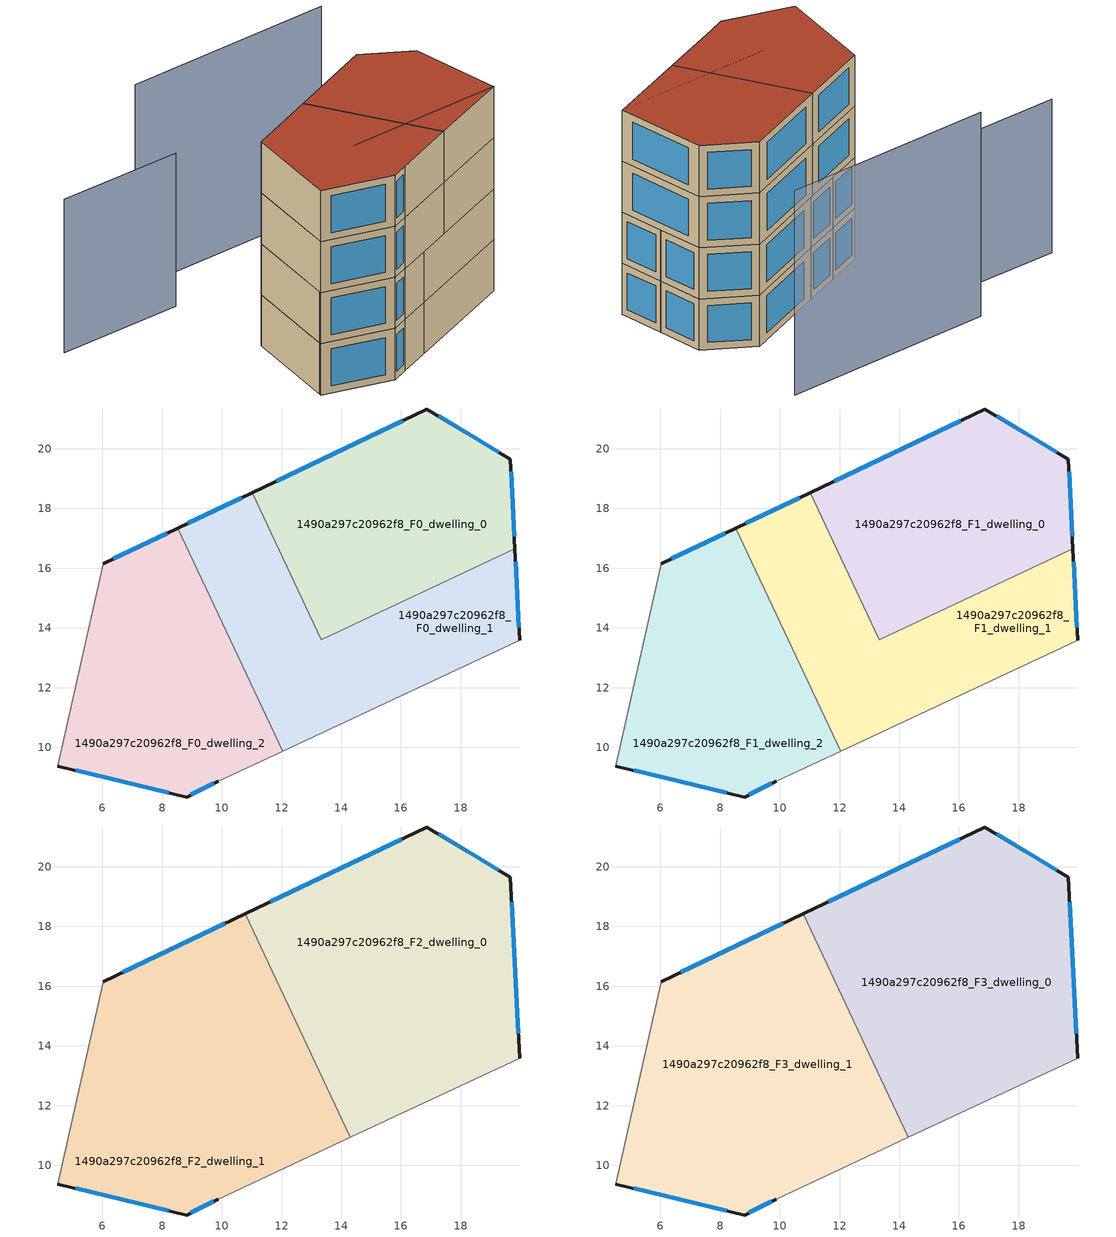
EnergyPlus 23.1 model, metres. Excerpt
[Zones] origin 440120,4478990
1490a297c20962f8_F0_dwelling_0
 floor ground (EU_floor_Construction): 19.66,19.65 19.82,16.65 13.34,13.6 11.01,18.53 16.87,21.33 z0
 wall outside (EU_wall_Construction): 19.82,16.65 19.66,19.65 16.87,21.33 11.01,18.53 z0:3
 wall to 1490a297c20962f8_F0_dwelling_1 (EU_wall_Construction): 13.33,13.6 19.82,16.65 / 11.01,18.53 13.34,13.6 z0:3
 window (EU_Window_Construction): 19.79,17.07 19.68,19.24 / 16.06,20.94 11.83,18.92 / 19.28,19.89 17.26,21.1 z0.42:2.58
1490a297c20962f8_F0_dwelling_1
 floor ground (EU_floor_Construction): 19.82,16.65 19.97,13.59 12.04,9.87 8.52,17.34 11.01,18.53 13.34,13.6 z0
 wall outside (EU_wall_Construction): 19.97,13.59 19.82,16.65 / 11.01,18.53 8.52,17.34 z0:3
 wall adiabatic (EU_wall_Construction): 12.04,9.87 19.97,13.59 z0:3
 wall to 1490a297c20962f8_F0_dwelling_2 (EU_wall_Construction): 8.52,17.34 12.04,9.87 z0:3
 window (EU_Window_Construction): 19.95,14.02 19.84,16.22 / 10.67,18.36 8.87,17.5 z0.42:2.58
1490a297c20962f8_F0_dwelling_2
 floor ground (EU_floor_Construction): 8.52,17.34 12.04,9.87 9.89,8.87 8.82,8.34 4.51,9.37 4.53,9.45 6.03,16.14 z0
 wall outside (EU_wall_Construction): 4.51,9.37 8.82,8.34 9.89,8.87 / 8.52,17.34 6.03,16.14 z0:3
 wall adiabatic (EU_wall_Construction): 9.89,8.87 12.04,9.87 / 6.03,16.14 4.53,9.45 4.51,9.37 z0:3
 window (EU_Window_Construction): 8.97,8.41 9.74,8.79 / 5.11,9.23 8.22,8.48 / 8.17,17.17 6.37,16.31 z0.42:2.58
1490a297c20962f8_F1_dwelling_0
 floor to 1490a297c20962f8_F0_dwelling_0 (EU_floor_Construction): 19.66,19.65 19.82,16.65 13.33,13.6 11.01,18.53 16.87,21.33 z3
 wall outside (EU_wall_Construction): 19.82,16.65 19.66,19.65 16.87,21.33 11.01,18.53 z3:6
 wall to 1490a297c20962f8_F1_dwelling_1 (EU_wall_Construction): 13.33,13.6 19.82,16.65 / 11.01,18.53 13.34,13.6 z3:6
 window (EU_Window_Construction): 19.79,17.07 19.68,19.24 / 16.06,20.94 11.83,18.92 / 19.28,19.89 17.26,21.1 z3.42:5.58
1490a297c20962f8_F1_dwelling_1
 floor to 1490a297c20962f8_F0_dwelling_1 (EU_floor_Construction): 19.82,16.65 19.97,13.59 12.04,9.87 8.52,17.34 11.01,18.53 13.33,13.6 z3
 wall outside (EU_wall_Construction): 19.97,13.59 19.82,16.65 / 11.01,18.53 8.52,17.34 z3:6
 wall adiabatic (EU_wall_Construction): 12.04,9.87 19.97,13.59 z3:6
 wall to 1490a297c20962f8_F1_dwelling_2 (EU_wall_Construction): 8.52,17.34 12.04,9.87 z3:6
 window (EU_Window_Construction): 19.95,14.02 19.84,16.22 / 10.67,18.36 8.87,17.5 z3.42:5.58
1490a297c20962f8_F1_dwelling_2
 floor to 1490a297c20962f8_F0_dwelling_2 (EU_floor_Construction): 8.52,17.34 12.04,9.87 9.89,8.87 8.82,8.34 4.51,9.37 4.53,9.45 6.03,16.14 z3
 wall outside (EU_wall_Construction): 4.51,9.37 8.82,8.34 9.89,8.87 / 8.52,17.34 6.03,16.14 z3:6
 wall adiabatic (EU_wall_Construction): 9.89,8.87 12.04,9.87 / 6.03,16.14 4.53,9.45 4.51,9.37 z3:6
 window (EU_Window_Construction): 8.97,8.41 9.74,8.79 / 5.11,9.23 8.22,8.48 / 8.17,17.17 6.37,16.31 z3.42:5.58
1490a297c20962f8_F2_dwelling_0
 floor to 1490a297c20962f8_F1_dwelling_0 (EU_floor_Construction): 19.66,19.65 19.82,16.65 13.33,13.6 11.01,18.53 16.87,21.33 z6
 floor to 1490a297c20962f8_F1_dwelling_1 (EU_floor_Construction): 19.82,16.65 19.97,13.59 14.31,10.94 10.78,18.42 11.01,18.53 13.33,13.6 z6
 wall outside (EU_wall_Construction): 19.97,13.59 19.66,19.65 16.87,21.33 10.78,18.42 z6:9
 wall adiabatic (EU_wall_Construction): 14.31,10.94 19.97,13.59 z6:9
 wall to 1490a297c20962f8_F2_dwelling_1 (EU_wall_Construction): 10.78,18.42 14.31,10.94 z6:9
 window (EU_Window_Construction): 16.03,20.93 11.63,18.82 / 19.28,19.89 17.26,21.1 / 19.93,14.43 19.71,18.81 z6.42:8.58
1490a297c20962f8_F2_dwelling_1
 floor to 1490a297c20962f8_F1_dwelling_1 (EU_floor_Construction): 10.78,18.42 14.31,10.94 12.04,9.87 8.52,17.34 z6
 floor to 1490a297c20962f8_F1_dwelling_2 (EU_floor_Construction): 8.52,17.34 12.04,9.87 9.89,8.87 8.82,8.34 4.51,9.37 6.03,16.14 z6
 wall outside (EU_wall_Construction): 10.78,18.42 6.03,16.14 / 4.51,9.37 8.82,8.34 9.89,8.87 z6:9
 wall adiabatic (EU_wall_Construction): 6.03,16.14 4.51,9.37 / 9.89,8.87 14.31,10.94 z6:9
 window (EU_Window_Construction): 10.12,18.1 6.69,16.46 / 8.97,8.41 9.74,8.79 / 5.11,9.23 8.22,8.48 z6.42:8.58
1490a297c20962f8_F3_dwelling_0
 floor to 1490a297c20962f8_F2_dwelling_0 (EU_floor_Construction): 19.66,19.65 19.97,13.59 14.31,10.94 10.78,18.42 16.87,21.33 z9
 wall outside (EU_wall_Construction): 19.97,13.59 19.66,19.65 16.87,21.33 10.78,18.42 z9:12
 wall adiabatic (EU_wall_Construction): 14.31,10.94 19.97,13.59 z9:12
 wall to 1490a297c20962f8_F3_dwelling_1 (EU_wall_Construction): 10.78,18.42 14.31,10.94 z9:12
 window (EU_Window_Construction): 16.03,20.93 11.63,18.82 / 19.28,19.89 17.26,21.1 / 19.93,14.43 19.71,18.81 z9.42:11.58
 roof outside (EU_roof_Construction): 19.97,13.59 19.66,19.65 16.87,21.33 10.78,18.42 14.31,10.94 z12
1490a297c20962f8_F3_dwelling_1
 floor to 1490a297c20962f8_F2_dwelling_1 (EU_floor_Construction): 10.78,18.42 14.31,10.94 9.89,8.87 8.82,8.34 4.51,9.37 6.03,16.14 z9
 wall outside (EU_wall_Construction): 10.78,18.42 6.03,16.14 / 4.51,9.37 8.82,8.34 9.89,8.87 z9:12
 wall adiabatic (EU_wall_Construction): 6.03,16.14 4.51,9.37 / 9.89,8.87 14.31,10.94 z9:12
 window (EU_Window_Construction): 10.12,18.1 6.69,16.46 / 8.97,8.41 9.74,8.79 / 5.11,9.23 8.22,8.48 z9.42:11.58
 roof outside (EU_roof_Construction): 14.31,10.94 10.78,18.42 6.03,16.14 4.51,9.37 8.82,8.34 9.89,8.87 z12
shading: 9.51,12.62 19.97,13.59 / 19.34,27.25 5.4,25.94 z0:12; 5.67,22.88 -2.61,22.18 z0:9
[Building]
EU S2 Campaign: North Axis=0; Terrain=City; Solar Distribution=FullExterior
[Site:Location]
Madrid: Latitude=40.5; Longitude=-3.5; Time Zone=1; Elevation=609
[SizingPeriod:WeatherFileDays]
AnnualSizingPeriod: Begin Month=1; Begin Day of Month=1; End Month=12; End Day of Month=31; Day of Week for Start Day=Monday; Use Weather File Daylight Saving Period=No; Use Weather File Rain and Snow Indicators=No
[MATERIAL]
EU_InternalMass_Material: Roughness=MediumRough; Thickness=0.1; Conductivity=1; Density=1800; Specific Heat=900; Thermal Absorptance=0.9; Solar Absorptance=0.7; Visible Absorptance=0.7
[MATERIAL:NOMASS] Roughness=MediumRough; Thermal Absorptance=0.9; Solar Absorptance=0.7; Visible Absorptance=0.7
Name | Thermal Resistance
EU_wall_NoMass | 1.60022
EU_roof_NoMass | 1.57597
EU_floor_NoMass | 0.470652
[WINDOWMATERIAL:SIMPLEGLAZINGSYSTEM]
EU_Window_SimpleGlazing: UFactor=3.28802; Solar Heat Gain Coefficient=0.85; Visible Transmittance=0.85
[CONSTRUCTION]
EU_wall_Construction: EU_wall_NoMass
EU_roof_Construction: EU_roof_NoMass
EU_floor_Construction: EU_floor_NoMass
EU_InternalMass_Construction: EU_InternalMass_Material
EU_Window_Construction: EU_Window_SimpleGlazing
[ZONE] Type=1; Multiplier=1; Ceiling Height=autocalculate; Floor Area=autocalculate; Part of Total Floor Area=Yes
Name | Volume
1490a297c20962f8_F0_dwelling_0; 1490a297c20962f8_F1_dwelling_0 | 124.297
1490a297c20962f8_F2_dwelling_0 | 186.431
1490a297c20962f8_F3_dwelling_0 | 186.441
1490a297c20962f8_F0_dwelling_1; 1490a297c20962f8_F1_dwelling_1 | 124.284
1490a297c20962f8_F2_dwelling_1 | 186.434
1490a297c20962f8_F3_dwelling_1 | 186.445
1490a297c20962f8_F0_dwelling_2 | 124.289
1490a297c20962f8_F1_dwelling_2 | 124.288
[INTERNALMASS] Construction=EU_InternalMass_Construction
Name | Zone or ZoneList | Surface Area
1490a297c20962f8_F0_dwelling_0_EU_InternalMass | 1490a297c20962f8_F0_dwelling_0 | 41.4317
1490a297c20962f8_F0_dwelling_1_EU_InternalMass | 1490a297c20962f8_F0_dwelling_1 | 41.4281
1490a297c20962f8_F0_dwelling_2_EU_InternalMass | 1490a297c20962f8_F0_dwelling_2 | 41.4278
1490a297c20962f8_F1_dwelling_0_EU_InternalMass | 1490a297c20962f8_F1_dwelling_0 | 41.4317
1490a297c20962f8_F1_dwelling_1_EU_InternalMass | 1490a297c20962f8_F1_dwelling_1 | 41.4281
1490a297c20962f8_F1_dwelling_2_EU_InternalMass | 1490a297c20962f8_F1_dwelling_2 | 41.4278
1490a297c20962f8_F2_dwelling_0_EU_InternalMass | 1490a297c20962f8_F2_dwelling_0 | 62.1471
1490a297c20962f8_F2_dwelling_1_EU_InternalMass | 1490a297c20962f8_F2_dwelling_1 | 62.148
1490a297c20962f8_F3_dwelling_0_EU_InternalMass | 1490a297c20962f8_F3_dwelling_0 | 62.1471
1490a297c20962f8_F3_dwelling_1_EU_InternalMass | 1490a297c20962f8_F3_dwelling_1 | 62.148
[OTHEREQUIPMENT] Fuel Type=Electricity; Design Level Calculation Method=Watts/Area; Power per Zone Floor Area=1; Fraction Latent=0; Fraction Radiant=0; Fraction Lost=0; Carbon Dioxide Generation Rate=0; EndUse Subcategory=EU_Step8_InternalGains
Name | Zone or ZoneList or Space or SpaceList | Schedule
EU_Step8_InternalGain_1490a297c20962f8_F0_dwelling_0_f000 | 1490a297c20962f8_F0_dwelling_0 | EU_Step8_GainSchedule_1490a297c20962f8_F0_dwelling_0_f000
EU_Step8_InternalGain_1490a297c20962f8_F0_dwelling_1_f000 | 1490a297c20962f8_F0_dwelling_1 | EU_Step8_GainSchedule_1490a297c20962f8_F0_dwelling_1_f000
EU_Step8_InternalGain_1490a297c20962f8_F0_dwelling_2_f000 | 1490a297c20962f8_F0_dwelling_2 | EU_Step8_GainSchedule_1490a297c20962f8_F0_dwelling_2_f000
EU_Step8_InternalGain_1490a297c20962f8_F1_dwelling_0_f000 | 1490a297c20962f8_F1_dwelling_0 | EU_Step8_GainSchedule_1490a297c20962f8_F1_dwelling_0_f000
EU_Step8_InternalGain_1490a297c20962f8_F1_dwelling_1_f000 | 1490a297c20962f8_F1_dwelling_1 | EU_Step8_GainSchedule_1490a297c20962f8_F1_dwelling_1_f000
EU_Step8_InternalGain_1490a297c20962f8_F1_dwelling_2_f000 | 1490a297c20962f8_F1_dwelling_2 | EU_Step8_GainSchedule_1490a297c20962f8_F1_dwelling_2_f000
EU_Step8_InternalGain_1490a297c20962f8_F2_dwelling_0_f000 | 1490a297c20962f8_F2_dwelling_0 | EU_Step8_GainSchedule_1490a297c20962f8_F2_dwelling_0_f000
EU_Step8_InternalGain_1490a297c20962f8_F2_dwelling_1_f000 | 1490a297c20962f8_F2_dwelling_1 | EU_Step8_GainSchedule_1490a297c20962f8_F2_dwelling_1_f000
EU_Step8_InternalGain_1490a297c20962f8_F3_dwelling_0_f000 | 1490a297c20962f8_F3_dwelling_0 | EU_Step8_GainSchedule_1490a297c20962f8_F3_dwelling_0_f000
EU_Step8_InternalGain_1490a297c20962f8_F3_dwelling_1_f000 | 1490a297c20962f8_F3_dwelling_1 | EU_Step8_GainSchedule_1490a297c20962f8_F3_dwelling_1_f000
[ZONEVENTILATION:DESIGNFLOWRATE] Schedule=EU_AlwaysOn; Design Flow Rate Calculation Method=AirChanges/Hour; Air Changes per Hour=0.480704; Ventilation Type=Natural; Fan Pressure Rise=0; Fan Total Efficiency=1; Constant Term Coefficient=1; Temperature Term Coefficient=0; Velocity Term Coefficient=0; Velocity Squared Term Coefficient=0; Minimum Indoor Temperature=-100; Maximum Indoor Temperature=100; Delta Temperature=-100; Minimum Outdoor Temperature=-100; Maximum Outdoor Temperature=100; Maximum Wind Speed=40
Name | Zone or ZoneList or Space or SpaceList
EU_ConstantAir_1490a297c20962f8_F0_dwelling_0 | 1490a297c20962f8_F0_dwelling_0
EU_ConstantAir_1490a297c20962f8_F0_dwelling_1 | 1490a297c20962f8_F0_dwelling_1
EU_ConstantAir_1490a297c20962f8_F0_dwelling_2 | 1490a297c20962f8_F0_dwelling_2
EU_ConstantAir_1490a297c20962f8_F1_dwelling_0 | 1490a297c20962f8_F1_dwelling_0
EU_ConstantAir_1490a297c20962f8_F1_dwelling_1 | 1490a297c20962f8_F1_dwelling_1
EU_ConstantAir_1490a297c20962f8_F1_dwelling_2 | 1490a297c20962f8_F1_dwelling_2
EU_ConstantAir_1490a297c20962f8_F2_dwelling_0 | 1490a297c20962f8_F2_dwelling_0
EU_ConstantAir_1490a297c20962f8_F2_dwelling_1 | 1490a297c20962f8_F2_dwelling_1
EU_ConstantAir_1490a297c20962f8_F3_dwelling_0 | 1490a297c20962f8_F3_dwelling_0
EU_ConstantAir_1490a297c20962f8_F3_dwelling_1 | 1490a297c20962f8_F3_dwelling_1
[HVACTEMPLATE:THERMOSTAT] Constant Heating Setpoint=20; Constant Cooling Setpoint=50
EU_HeatOnly_1490a297c20962f8_F0_dwelling_0; EU_HeatOnly_1490a297c20962f8_F0_dwelling_1; EU_HeatOnly_1490a297c20962f8_F0_dwelling_2; EU_HeatOnly_1490a297c20962f8_F1_dwelling_0; EU_HeatOnly_1490a297c20962f8_F1_dwelling_1; EU_HeatOnly_1490a297c20962f8_F1_dwelling_2; EU_HeatOnly_1490a297c20962f8_F2_dwelling_0; EU_HeatOnly_1490a297c20962f8_F2_dwelling_1; EU_HeatOnly_1490a297c20962f8_F3_dwelling_0; EU_HeatOnly_1490a297c20962f8_F3_dwelling_1
[HVACTEMPLATE:ZONE:IDEALLOADSAIRSYSTEM] System Availability Schedule=EU_AlwaysOn; Maximum Heating Supply Air Temperature=50; Minimum Cooling Supply Air Temperature=13; Maximum Heating Supply Air Humidity Ratio=0.0156; Minimum Cooling Supply Air Humidity Ratio=0.0077; Heating Limit=NoLimit; Cooling Limit=NoLimit; Heating Availability Schedule=EU_AlwaysOn; Cooling Availability Schedule=EU_CoolingOff; Dehumidification Control Type=ConstantSensibleHeatRatio; Cooling Sensible Heat Ratio=0.7; Dehumidification Setpoint=60; Humidification Control Type=None; Humidification Setpoint=30; Outdoor Air Method=None; Outdoor Air Flow Rate per Person=0.00944; Outdoor Air Flow Rate per Zone Floor Area=0; Outdoor Air Flow Rate per Zone=0; Demand Controlled Ventilation Type=None; Outdoor Air Economizer Type=NoEconomizer; Heat Recovery Type=None; Sensible Heat Recovery Effectiveness=0.7; Latent Heat Recovery Effectiveness=0.65
Name | Template Thermostat
1490a297c20962f8_F0_dwelling_0 | EU_HeatOnly_1490a297c20962f8_F0_dwelling_0
1490a297c20962f8_F0_dwelling_1 | EU_HeatOnly_1490a297c20962f8_F0_dwelling_1
1490a297c20962f8_F0_dwelling_2 | EU_HeatOnly_1490a297c20962f8_F0_dwelling_2
1490a297c20962f8_F1_dwelling_0 | EU_HeatOnly_1490a297c20962f8_F1_dwelling_0
1490a297c20962f8_F1_dwelling_1 | EU_HeatOnly_1490a297c20962f8_F1_dwelling_1
1490a297c20962f8_F1_dwelling_2 | EU_HeatOnly_1490a297c20962f8_F1_dwelling_2
1490a297c20962f8_F2_dwelling_0 | EU_HeatOnly_1490a297c20962f8_F2_dwelling_0
1490a297c20962f8_F2_dwelling_1 | EU_HeatOnly_1490a297c20962f8_F2_dwelling_1
1490a297c20962f8_F3_dwelling_0 | EU_HeatOnly_1490a297c20962f8_F3_dwelling_0
1490a297c20962f8_F3_dwelling_1 | EU_HeatOnly_1490a297c20962f8_F3_dwelling_1
[SIZING:ZONE] Zone Cooling Design Supply Air Temperature Input Method=SupplyAirTemperature; Zone Cooling Design Supply Air Temperature=13; Zone Heating Design Supply Air Temperature Input Method=SupplyAirTemperature; Zone Heating Design Supply Air Temperature=50; Zone Cooling Design Supply Air Humidity Ratio=0.008; Zone Heating Design Supply Air Humidity Ratio=0.008; Cooling Design Air Flow Method=DesignDay; Cooling Design Air Flow Rate=0; Cooling Minimum Air Flow per Zone Floor Area=0.000762; Cooling Minimum Air Flow=0; Cooling Minimum Air Flow Fraction=0.2; Heating Design Air Flow Method=DesignDay; Heating Design Air Flow Rate=0; Heating Maximum Air Flow per Zone Floor Area=0.002032; Heating Maximum Air Flow=0.141576; Heating Maximum Air Flow Fraction=0.3; Account for Dedicated Outdoor Air System=No; Dedicated Outdoor Air System Control Strategy=NeutralSupplyAir; Dedicated Outdoor Air Low Setpoint Temperature for Design=autosize; Dedicated Outdoor Air High Setpoint Temperature for Design=autosize; Zone Load Sizing Method=Sensible Load Only No Latent Load; Zone Latent Cooling Design Supply Air Humidity Ratio Input Method=HumidityRatioDifference; Zone Cooling Design Supply Air Humidity Ratio Difference=0.005; Zone Latent Heating Design Supply Air Humidity Ratio Input Method=HumidityRatioDifference; Zone Humidification Design Supply Air Humidity Ratio Difference=0.005
1490a297c20962f8_F0_dwelling_0; 1490a297c20962f8_F0_dwelling_1; 1490a297c20962f8_F0_dwelling_2; 1490a297c20962f8_F1_dwelling_0; 1490a297c20962f8_F1_dwelling_1; 1490a297c20962f8_F1_dwelling_2; 1490a297c20962f8_F2_dwelling_0; 1490a297c20962f8_F2_dwelling_1; 1490a297c20962f8_F3_dwelling_0; 1490a297c20962f8_F3_dwelling_1
[SCHEDULE:CONSTANT]
Name | Hourly Value
EU_AlwaysOn | 1
EU_CoolingOff | 0
[SCHEDULE:FILE] Column Number=1; Rows to Skip at Top=0; Number of Hours of Data=8760; Column Separator=Comma; Interpolate to Timestep=No; Minutes per Item=60; Adjust Schedule for Daylight Savings=Yes
Name | File
EU_Step8_GainSchedule_1490a297c20962f8_F0_dwelling_0_f000 | ../../schedules/1490a297c20962f8/1490a297c20962f8_F0_dwelling_0_f000_gain.csv
EU_Step8_GainSchedule_1490a297c20962f8_F0_dwelling_1_f000 | ../../schedules/1490a297c20962f8/1490a297c20962f8_F0_dwelling_1_f000_gain.csv
EU_Step8_GainSchedule_1490a297c20962f8_F0_dwelling_2_f000 | ../../schedules/1490a297c20962f8/1490a297c20962f8_F0_dwelling_2_f000_gain.csv
EU_Step8_GainSchedule_1490a297c20962f8_F1_dwelling_0_f000 | ../../schedules/1490a297c20962f8/1490a297c20962f8_F1_dwelling_0_f000_gain.csv
EU_Step8_GainSchedule_1490a297c20962f8_F1_dwelling_1_f000 | ../../schedules/1490a297c20962f8/1490a297c20962f8_F1_dwelling_1_f000_gain.csv
EU_Step8_GainSchedule_1490a297c20962f8_F1_dwelling_2_f000 | ../../schedules/1490a297c20962f8/1490a297c20962f8_F1_dwelling_2_f000_gain.csv
EU_Step8_GainSchedule_1490a297c20962f8_F2_dwelling_0_f000 | ../../schedules/1490a297c20962f8/1490a297c20962f8_F2_dwelling_0_f000_gain.csv
EU_Step8_GainSchedule_1490a297c20962f8_F2_dwelling_1_f000 | ../../schedules/1490a297c20962f8/1490a297c20962f8_F2_dwelling_1_f000_gain.csv
EU_Step8_GainSchedule_1490a297c20962f8_F3_dwelling_0_f000 | ../../schedules/1490a297c20962f8/1490a297c20962f8_F3_dwelling_0_f000_gain.csv
EU_Step8_GainSchedule_1490a297c20962f8_F3_dwelling_1_f000 | ../../schedules/1490a297c20962f8/1490a297c20962f8_F3_dwelling_1_f000_gain.csv
